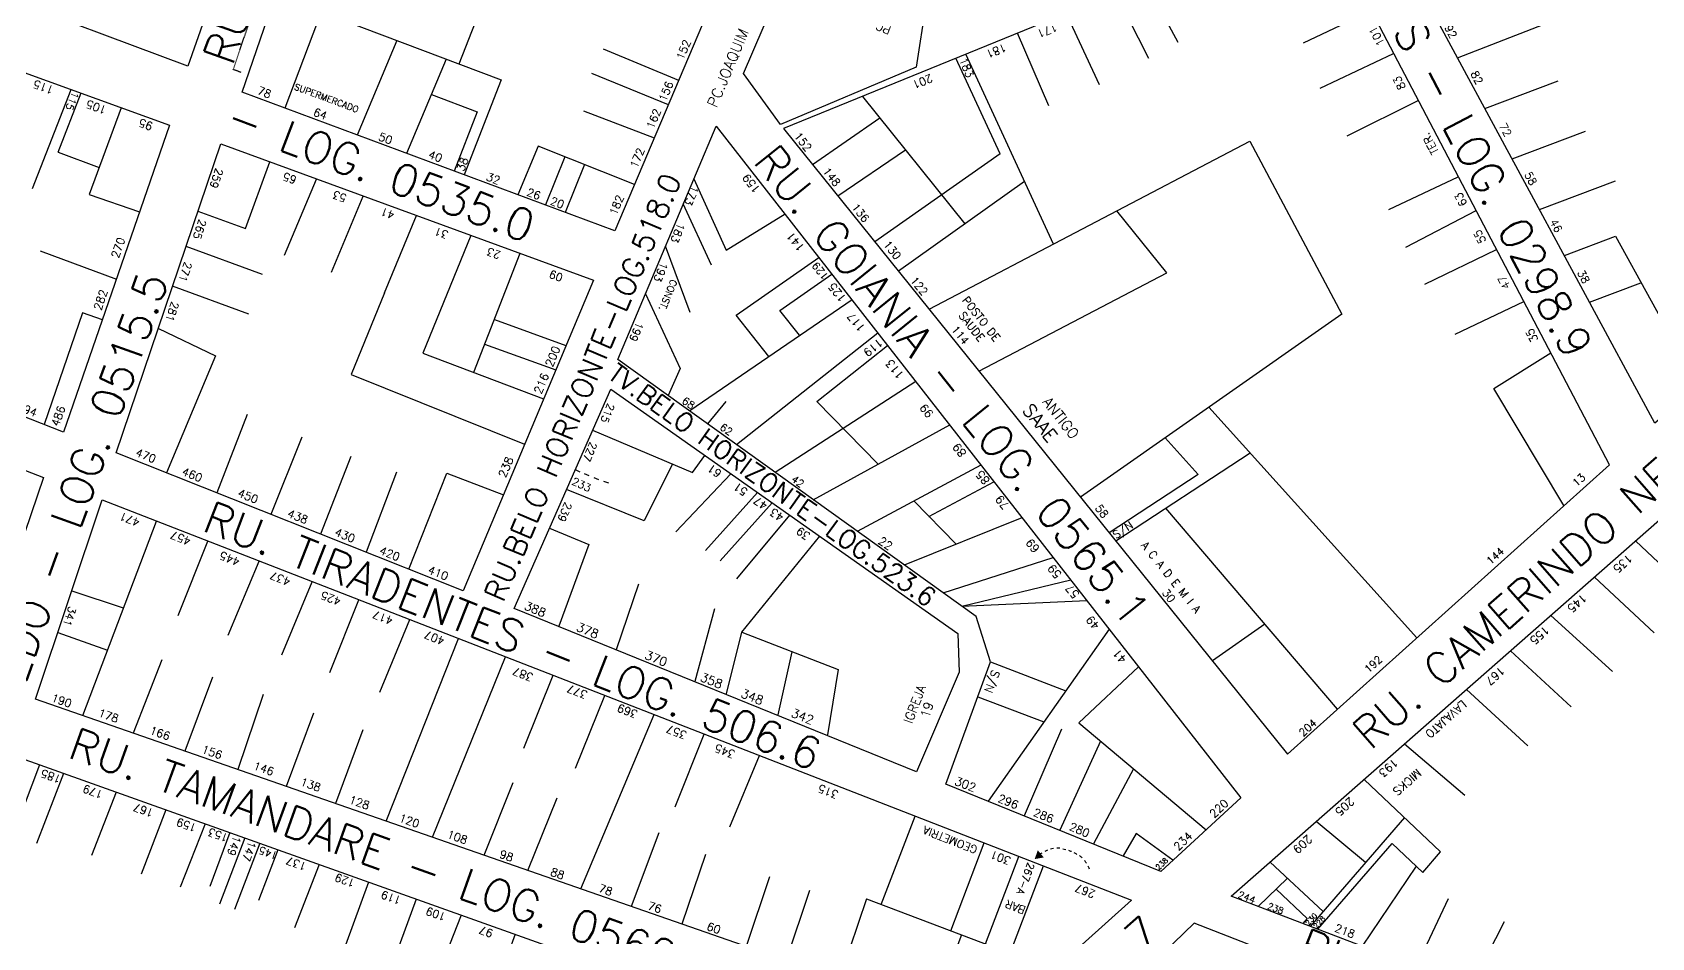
# Model space of a CAD drawing. Extents: x 714896 to 749292, y 8417558 to 8447149.
# Drawn here: x 738972 to 739277.6, y 8426079.9 to 8426250.7 of the extents above; entities that cross this region are included whole.
import ezdxf

# ---------------------------------------------------------------- set-up
doc = ezdxf.new("R2010")
doc.units = 0
doc.header["$MEASUREMENT"] = 0
doc.linetypes.add('ACAD_ISO03W100', pattern=[30, 12, -18])
for name, color, linetype in [('LOTE', 7, 'CONTINUOUS'), ('NUM-PORTA', 7, 'CONTINUOUS'), ('QUADRA', 6, 'CONTINUOUS'), ('TEXTO', 7, 'CONTINUOUS'), ('TEXTODERUA', 3, 'CONTINUOUS')]:
    doc.layers.add(name, color=color, linetype=linetype)
doc.styles.add('ROMANS', font='ROMANS.SHX', dxfattribs={"height": 1.5})

msp = doc.modelspace()

# ---------------------------------------------------------------- hatches: boundary and pattern name
at = {"layer": 'LOTE', "linetype": 'CONTINUOUS'}
msp.add_hatch(color=256, dxfattribs=at).paths.add_polyline_path([(739161.13, 8426094.69), (739162.86, 8426095.01), (739161.72, 8426096.35)])

# ---------------------------------------------------------------- linework, layer by layer
at = {"layer": 'LOTE', "color": 7}
for p, q in [((739052.52, 8426244.72, 525.23), (739067.23, 8426282.13, 524.74)), ((739181.98, 8426260.35, 520.81), (739188.14, 8426248.8, 522.41)), ((739017.91, 8426257.78, 524.76), (739060.46, 8426241.71, 525.46)), ((739176.43, 8426258.09, 520.81), (739182.62, 8426245.78, 522.08)), ((739240.94, 8426245.89, 525.38), (739274.41, 8426258.91, 525.31)), ((739173.34, 8426240.76, 521.89), (739167.1, 8426254.28, 520.81)), ((739211.84, 8426248.69, 524.13), (739224.61, 8426254.72, 527.36)), ((739025.8, 8426252.66, 524.9), (739019.61, 8426236.39, 524.64)), ((739040.79, 8426249.14, 525.13), (739033.29, 8426231.3, 524.64)), ((739163.83, 8426236.79, 521.71), (739157.87, 8426250.51, 520.81)), ((739050.1, 8426245.63, 525.21), (739042.62, 8426227.84, 524.64)), ((739079.69, 8426247.55, 525.78), (739093.93, 8426241.62, 527.07)), ((739154.61, 8426227.75, 521.78), (739146.28, 8426245.78, 520.81)), ((739164.67, 8426210.72, 522.74), (739148.13, 8426246.54, 520.81)), ((739215, 8426240.15, 524.31), (739228.82, 8426246.7, 527.36)), ((739077.48, 8426242.96, 525.76), (739092, 8426237.06, 527.07)), ((738972.01, 8426221.19, 523.07), (738979.3, 8426239.87, 525.37)), ((738976.87, 8426228.04, 525.37), (738981.2, 8426239.23, 525.37)), ((739047.29, 8426238.94, 524.5), (739055.96, 8426235.67, 524.64)), ((739060.46, 8426241.71, 525.46), (739053.47, 8426223.8, 524.64)), ((739246.1, 8426236.33, 1048.78), (739259.93, 8426241.54, 1048.66)), ((738988.72, 8426236.45, 525.37), (738982.71, 8426220.1, 522.59)), ((739075.99, 8426235.84, 525.75), (739089.33, 8426230.78, 527.07)), ((739128.63, 8426238.58, 520.81), (739147.97, 8426214.55, 521.43)), ((739220.08, 8426231.17, 524.54), (739233.51, 8426237.79, 527.36)), ((739055.96, 8426235.67, 525.15), (739051.59, 8426224.49, 524.64)), ((739131.92, 8426234.5, 521.07), (739119.21, 8426225.7, 520.81)), ((739141.2, 8426198.42, 520.81), (739201.76, 8426230.14, 523.18)), ((739201.76, 8426230.14, 523.18), (739219.07, 8426197.49, 523.33)), ((739251.26, 8426226.79, 1048.78), (739265.1, 8426232.01, 1048.53)), ((739067.44, 8426229.18, 525.35), (739063.61, 8426220.04, 524.64)), ((739085.6, 8426221.99, 527.07), (739067.44, 8426229.18, 525.35)), ((739072.47, 8426227.18, 525.51), (739068.8, 8426218.11, 524.64)), ((739136.77, 8426228.47, 521.51), (739124, 8426219.76, 520.81)), ((739154.61, 8426227.75, 521.78), (739130.94, 8426211.16, 520.81)), ((739012.21, 8426213.65, 521.68), (739016.8, 8426226.23, 521.87)), ((739076.19, 8426225.71, 525.51), (739072.54, 8426216.69, 524.64)), ((739019.55, 8426208.62, 521.62), (739025.63, 8426223, 521.87)), ((739096.79, 8426223.02, 519.02), (739102.89, 8426209.59, 519.47)), ((739159.21, 8426222.55, 521.99), (739135.42, 8426205.6, 520.81)), ((739227.97, 8426217.22, 524.69), (739241.06, 8426223.43, 527.36)), ((739256.41, 8426217.24, 1048.78), (739270.71, 8426222.67, 1048.4)), ((738982.71, 8426220.1, 522.59), (738992.23, 8426216.82, 521.56)), ((739028.44, 8426205.4, 521.55), (739034.44, 8426219.78, 521.87)), ((739100.17, 8426206.73, 519.64), (739094.82, 8426218.32, 519.02)), ((739003.24, 8426216.91, 521.87), (739012.21, 8426213.65, 521.68)), ((739038.44, 8426201.52, 521.45), (739044.49, 8426216.1, 521.87)), ((739102.89, 8426209.59, 519.47), (739114.03, 8426216.46, 518.76)), ((739231.19, 8426210.16, 524.63), (739244.43, 8426217.03, 527.36)), ((739054.74, 8426212.35, 521.87), (739045.67, 8426190.12, 521.23)), ((739261.1, 8426208.56, 1048.78), (739270.76, 8426212.23, 1048.52)), ((739270.76, 8426212.23, 524.92), (739286.32, 8426183.91, 523.4)), ((738973.49, 8426209.42, 522.18), (738987.85, 8426204.12, 521.56)), ((739015.4, 8426204.98, 521.59), (739001, 8426210.28, 521.87)), ((739064.01, 8426208.96, 521.87), (739055.21, 8426186.5, 520.99)), ((739096.15, 8426197.81, 520.04), (739091.45, 8426210.3, 519.02)), ((739234.77, 8426203.15, 524.56), (739248.26, 8426209.73, 527.36)), ((739104.79, 8426197.34, 519.81), (739120.39, 8426208.17, 518.77)), ((739150.62, 8426186.74, 520.81), (739186.05, 8426205.31, 520.81)), ((739012.86, 8426197.48, 521.59), (738998.46, 8426202.79, 521.87)), ((739113.02, 8426198.2, 519.42), (739122.85, 8426205.02, 518.77)), ((739265.85, 8426199.76, 1048.78), (739275.51, 8426203.43, 1048.52)), ((739038.44, 8426201.52, 521.45), (739032.14, 8426186.12, 521.35)), ((739087.69, 8426201.32, 519.02), (739094.22, 8426187.24, 520.67)), ((739096.03, 8426179.34, 521.08), (739126.69, 8426200.24, 518.76)), ((739240.47, 8426193.75, 524.49), (739253.45, 8426199.86, 527.36)), ((738981.47, 8426197.76, 521.68), (738974.24, 8426176.67, 519.92)), ((738985.2, 8426196.45, 521.56), (738981.47, 8426197.76, 521.68)), ((739059.23, 8426196.48, 521.05), (739072.69, 8426191.58, 520.04)), ((739219.07, 8426197.49, 523.33), (739169.78, 8426162.97, 520.81)), ((738995.77, 8426194.82, 521.87), (739006.53, 8426189.62, 521.61)), ((739104.88, 8426172.89, 523.46), (739131.56, 8426194, 518.76)), ((739045.67, 8426190.12, 521.23), (739068.46, 8426181.5, 520.04)), ((739057.29, 8426191.87, 521.05), (739070.75, 8426186.97, 520.04)), ((739120.03, 8426181.05, 519.02), (739133.33, 8426191.57, 518.76)), ((739247.8, 8426183.5, 524.35), (739258.54, 8426190.18, 527.36)), ((739006.53, 8426189.62, 521.61), (738997.32, 8426167.54, 521.56)), ((739094.22, 8426187.24, 520.67), (739091.95, 8426182.16, 523.4)), ((739032.14, 8426186.12, 521.35), (739064.89, 8426172.99, 520.04)), ((739112.16, 8426167.67, 523.46), (739138.71, 8426184.84, 518.76)), ((739102.88, 8426181.03, 520.78), (739099.42, 8426176.8, 523.41)), ((739260.97, 8426161.42, 520.62), (739247.8, 8426183.5, 524.35)), ((739012.5, 8426178.56, 521.5), (739006.82, 8426163.77, 521.56)), ((739194, 8426179.94, 524.81), (739233.23, 8426136.44, 520.62)), ((739077.72, 8426175.61, 523.93), (739096.57, 8426167.65, 522.1)), ((739119.36, 8426162.5, 523.47), (739145.12, 8426176.63, 518.76)), ((739022.87, 8426174.31, 521.4), (739016.97, 8426159.73, 521.56)), ((739185.75, 8426174.16, 524.9), (739191.99, 8426167.24, 524.23)), ((739032.08, 8426170.63, 521.3), (739026.35, 8426156, 521.56)), ((739092.73, 8426169.14, 522.23), (739087.47, 8426158.51, 522.76)), ((739096.57, 8426167.65, 522.1), (739098.88, 8426170.85, 521.77)), ((739127.67, 8426156.54, 523.47), (739151.01, 8426169.08, 518.76)), ((739201.8, 8426171.29, 522.44), (739176.47, 8426154.68, 520.81)), ((739040.7, 8426167.69, 521.15), (739034.96, 8426152.57, 521.56)), ((739043.02, 8426149.37, 521.56), (739050.18, 8426167.53, 520.89)), ((739050.18, 8426167.53, 520.89), (739060.88, 8426163.43, 520.04)), ((739103.8, 8426167.38, 521.77), (739093.42, 8426156.43, 522.56)), ((739141.17, 8426159.31, 521.23), (739153.43, 8426165.89, 518.76)), ((739191.99, 8426167.24, 524.23), (739175.21, 8426156.24, 520.8)), ((739087.47, 8426158.51, 522.76), (739072.81, 8426164.45, 523.93)), ((739108.81, 8426163.86, 521.77), (739098.99, 8426152.89, 522.44)), ((739111.62, 8426161.91, 521.77), (739101.79, 8426150.94, 522.44)), ((739114.88, 8426159.6, 521.77), (739104.86, 8426147.59, 522.38)), ((739218.28, 8426122.97, 520.62), (739185.91, 8426160.87, 521.42)), ((738981.49, 8426121.76, 520.28), (738995.42, 8426158.46, 518.99)), ((739069.59, 8426157.12, 523.93), (739077.02, 8426154.07, 523.28)), ((739136.54, 8426150.19, 523.47), (739158.77, 8426159.13, 518.76)), ((738999.52, 8426140.62, 518.72), (739005.12, 8426154.69, 518.99)), ((739077.02, 8426154.07, 523.28), (739071.36, 8426138.61, 523.93)), ((739105.9, 8426137.52, 522.67), (739120.56, 8426155.6, 521.77)), ((739285.83, 8426144.07, 520.77), (739274.54, 8426154.73, 519.91)), ((739008.94, 8426136.94, 518.91), (739014.77, 8426150.93, 518.99)), ((739143.84, 8426144.95, 523.48), (739164.64, 8426151.61, 518.76)), ((739147.36, 8426142.42, 523.48), (739167.93, 8426147.39, 518.76)), ((739278.04, 8426137.39, 520.66), (739266.77, 8426147.91, 519.91)), ((738979.42, 8426145.3, 517.12), (738989.16, 8426142.07, 518.36)), ((739019.07, 8426133.24, 519.02), (739024.81, 8426147.03, 518.99)), ((739082.23, 8426134.22, 523.93), (739086.42, 8426146.64, 523.01)), ((739028.13, 8426129.9, 519.08), (739033.59, 8426143.62, 518.99)), ((739097.09, 8426128.23, 523.93), (739100.77, 8426141.98, 522.68)), ((739147.36, 8426142.42, 523.48), (739171, 8426143.47, 518.76)), ((739037.55, 8426126.21, 519.13), (739043.24, 8426139.87, 518.99)), ((739175.21, 8426138.07), (739152.33, 8426105.62)), ((739204.57, 8426139.03, 521.32), (739194.67, 8426132.1, 520.81)), ((739270.15, 8426130.08, 520.59), (739258.51, 8426140.66, 519.91)), ((738976.79, 8426137.44, 517.12), (738986.15, 8426134.13, 518.54)), ((739038.78, 8426101.84, 520.28), (739052.43, 8426136.3, 518.99)), ((739102.95, 8426125.86, 523.93), (739105.9, 8426137.52, 522.67)), ((739105.9, 8426137.52, 522.67), (739124.03, 8426130.49, 522.15)), ((738996.4, 8426132.26, 518.92), (738991.03, 8426118.44, 520.28)), ((739047.47, 8426098.82, 520.28), (739061.25, 8426132.87, 518.99)), ((739112.72, 8426121.92, 523.93), (739115.35, 8426133.81, 522.45)), ((739152.81, 8426131.9, 521.2), (739167.02, 8426126.46, 518.76)), ((739262.36, 8426123.39, 520.51), (739250.9, 8426133.97, 519.91)), ((739005.96, 8426129, 519.11), (739000.79, 8426115.05, 520.28)), ((739064.75, 8426115.64, 519.25), (739070.27, 8426129.37, 518.99)), ((739124.03, 8426130.49, 522.15), (739122.04, 8426118.16, 523.93)), ((739180.75, 8426130.97, 518.76), (739169.45, 8426120.39, 520.18)), ((739254.21, 8426116.05, 520.45), (739242.64, 8426126.71, 519.91)), ((739015.53, 8426125.73, 519.23), (739010.76, 8426111.58, 520.28)), ((739074.51, 8426111.85, 0.26), (739080.03, 8426125.58)), ((739150.4, 8426125.33, 521.2), (739162.86, 8426120.56, 519.06)), ((739025.02, 8426122.25, 519.31), (739019.88, 8426108.41, 520.28)), ((739075.48, 8426089.07, 520.28), (739089.34, 8426121.95, 518.99)), ((739169.45, 8426120.39, 520.18), (739193.48, 8426100.22, 518.76)), ((739034.38, 8426119.05, 519.35), (739029.22, 8426105.16, 520.28)), ((739093.27, 8426104.56, 519.25), (739098.78, 8426118.28, 518.99)), ((739166.2, 8426119.22, 520.25), (739159.17, 8426102.85, 518.76)), ((739173.58, 8426116.93, 519.93), (739165.85, 8426100.14, 518.76)), ((739103.61, 8426100.78, 519.24), (739109.23, 8426114.22, 518.99)), ((739242.32, 8426106.69, 520.36), (739230.9, 8426116.4, 519.91)), ((738973.33, 8426112.49, 517.21), (738966.32, 8426093.78, 516.19)), ((738977.9, 8426110.86, 517.21), (738972.76, 8426097.65, 516.16)), ((739179.79, 8426111.71, 519.64), (739172.21, 8426097.55, 518.76)), ((739057.23, 8426095.42, 520.28), (739062.75, 8426109.14, 520.02)), ((739237.71, 8426096.06, 520.52), (739223.28, 8426109.71, 519.91)), ((738987.81, 8426107.33, 517.21), (738983.17, 8426095.37, 516.47)), ((739065.51, 8426092.54), (739071.03, 8426106.26, -0.26)), ((738997.18, 8426103.99, 517.2), (738992.5, 8426091.86, 516.6)), ((739004.62, 8426101.34, 517.2), (738999.87, 8426089.37, 516.68)), ((739132.17, 8426086.13, 519.22), (739138.58, 8426102.82, 518.99)), ((739230.9, 8426102.51, 520.24), (739213.14, 8426082, 519.91)), ((739223.57, 8426094.05, 520.23), (739214.26, 8426101.79, 519.91)), ((739009.27, 8426099.69, 517.2), (739005.49, 8426089.53, 516.79)), ((739012.09, 8426098.68, 517.2), (739007.31, 8426086.22, 516.75)), ((739090.22, 8426099.67, 519.42), (739085.02, 8426085.76, 520.28)), ((739180.3, 8426099.49, 519.21), (739177.81, 8426095.28, 518.76)), ((739187.22, 8426094.46, 518.76), (739180.3, 8426099.49, 519.21)), ((739014.92, 8426097.67, 517.2), (739010.14, 8426085.21, 516.75)), ((739018.31, 8426096.47, 517.2), (739014.64, 8426086.87, 516.86)), ((739098.99, 8426095.53, 519.45), (739094.58, 8426082.43, 520.28)), ((739145.28, 8426081.18, 519.08), (739151.63, 8426097.75, 518.99)), ((739151.84, 8426078.7, 518.97), (739158.15, 8426095.21, 518.99)), ((739214.54, 8426081.46, 519.91), (739228.6, 8426097.62, 520.24)), ((739234.39, 8426092.14, 520.48), (739228.6, 8426097.62, 520.24)), ((739234.39, 8426092.14, 520.48), (739237.71, 8426096.06, 520.52)), ((739026.13, 8426093.68, 517.2), (739021.44, 8426081.75, 516.82)), ((739156.51, 8426076.93, 518.97), (739162.81, 8426093.4, 518.99)), ((739215.58, 8426084.81, 520.24), (739205.55, 8426094.14, 519.91)), ((739233.12, 8426093.34, 520.31), (739222.92, 8426078.26, 519.91)), ((739035.44, 8426090.36, 517.2), (739031.06, 8426078.45, 516.87)), ((739111.11, 8426091.37, 519.42), (739106.66, 8426078.23, 520.28)), ((739203.32, 8426085.75, 519.91), (739208.85, 8426091.07, 520.02)), ((739044.43, 8426087.16, 517.2), (739039.99, 8426075.1, 516.91)), ((739118.67, 8426088.75, 519.42), (739114.22, 8426075.61, 520.28)), ((739129.4, 8426087.18, 519.22), (739124.27, 8426072.11, 520.28)), ((739129.4, 8426087.18, 520.46), (739164.75, 8426073.82, 518.19)), ((739212.57, 8426083.51, 520.21), (739206.68, 8426088.99, 520.02)), ((739239.15, 8426087.22, 520.3), (739233.15, 8426074.35, 519.91)), ((739052.9, 8426084.14, 517.2), (739048.18, 8426072.15, 516.94)), ((739212.57, 8426083.51, 520.21), (739211.73, 8426082.53, 519.91)), ((739063.08, 8426080.51, 517.2), (739058.67, 8426068.31, 516.99)), ((739147.32, 8426080.41, 519.04), (739141.89, 8426065.98, 520.28)), ((739249.71, 8426082.83, 520.36), (739243.37, 8426070.45, 519.91))]:
    msp.add_line(p, q, dxfattribs=at)
at = {"layer": 'LOTE', "color": 7, "ltscale": 0.1}
for p, q in [((739074.45, 8426168.17, 523.93), (739075.28, 8426167.78, 523.75)), ((739076.13, 8426167.41, 523.6), (739077.02, 8426167.05, 523.47)), ((739077.92, 8426166.69, 523.36), (739078.84, 8426166.34, 523.26)), ((739079.77, 8426165.99, 523.17), (739080.72, 8426165.65, 523.09))]:
    msp.add_line(p, q, dxfattribs=at)
at = {"layer": 'LOTE', "color": 7, "linetype": 'ACAD_ISO03W100', "ltscale": 0.005, "flags": 128}
msp.add_lwpolyline([(739011.38, 8426243.12), (739009.88, 8426243.64), (739014.69, 8426257.66), (739016.62, 8426257.01)], dxfattribs=at)
at = {"layer": 'LOTE', "color": 7, "flags": 128}
for points, elevation in [([(738976.87, 8426228.04), (738984.58, 8426225.19)], 525.37), ([(739110.99, 8426189.54), (739104.79, 8426197.34)], 518.76), ([(739116.73, 8426193.53), (739113.02, 8426198.2)], 518.77)]:
    msp.add_lwpolyline(points, dxfattribs=dict(at, elevation=elevation))
at = {"layer": 'LOTE', "color": 7, "linetype": 'CONTINUOUS', "flags": 128}
for points, elevation in [([(739186.05, 8426205.31), (739176.64, 8426216.98)], 520.81), ([(739120.03, 8426181.05), (739131.59, 8426169.21)], 519.02), ([(739138.36, 8426162.28), (739146.33, 8426154.13)], 519.02)]:
    msp.add_lwpolyline(points, dxfattribs=dict(at, elevation=elevation))
at = {"layer": 'LOTE', "ltscale": 0.1}
for centre, radius, start, end in [((739165.91, 8426090.41), 6.41, 122.1084, 127.6002), ((739165.81, 8426090.44), 6.34, 110.8873, 115.6309), ((739165.75, 8426090.46), 6.31, 99.893, 104.8559), ((739165.69, 8426090.47), 6.29, 88.4398, 93.4729), ((739165.66, 8426090.3), 6.29, 77.8237, 82.8865), ((739165.66, 8426090.3), 6.29, 67.0942, 72.3457), ((739165.66, 8426090.3), 6.29, 57.2443, 62.0404), ((739165.58, 8426090.46), 6.34, 44.5718, 50.7317), ((739165.55, 8426090.44), 6.37, 32.9002, 38.4686), ((739165.51, 8426090.41), 6.42, 22.038, 27.4174)]:
    msp.add_arc(centre, radius, start, end, dxfattribs=at)
at = {"layer": 'QUADRA', "color": 6}
for points in [[(738946.22, 8426325.48), (739020.58, 8426299.02), (739001.35, 8426244.31), (738927.17, 8426272.05), (738946.22, 8426325.48)], [(739224.07, 8426277.12), (739310.97, 8426312.15), (739359.57, 8426246.32), (739278.17, 8426176.95), (739224.07, 8426277.12)], [(739030.75, 8426295.23), (739105.3, 8426268.47), (739081.88, 8426213.22), (739011.59, 8426239.37), (739030.75, 8426295.23)], [(739208.86, 8426114.49), (739269.62, 8426169.09), (739214.73, 8426273.72), (739113.73, 8426232.5), (739208.86, 8426114.49)], [(739115.59, 8426264.75), (739140.59, 8426255.94), (739138.77, 8426244.13), (739113.19, 8426233.26), (739106.18, 8426242.91), (739115.59, 8426264.75)], [(739007.53, 8426229.62), (739077.86, 8426203.91), (739053.28, 8426145.29), (738987.83, 8426171.32), (739007.53, 8426229.62)], [(738898.9, 8426195.86), (738974.12, 8426166.68), (738961.14, 8426128.68), (738884.76, 8426156.68), (738898.9, 8426195.86)], [(739198.22, 8426087.69), (739311.71, 8426187.38), (739365.35, 8426122.18), (739285.96, 8426054.18), (739198.22, 8426087.69)], [(739146.86, 8426129.98), (739138.84, 8426111.17), (739062.94, 8426142), (739081.13, 8426183.35), (739081.13, 8426183.35), (739146.63, 8426137.28), (739146.86, 8426129.98)], [(738985.16, 8426162.45), (739179.39, 8426086.96), (739152.08, 8426062.44), (738972.58, 8426124.87), (738985.16, 8426162.45)], [(738967.93, 8426114.42), (739079.78, 8426074.56), (739137.22, 8426054.4), (739134.59, 8426045.69), (739086.57, 8426004.05), (738979.55, 8426045.02), (738947.19, 8426057.06), (738967.93, 8426114.42)]]:
    msp.add_lwpolyline(points, close=True, dxfattribs=at)
at = {"layer": 'QUADRA', "color": 6, "linetype": 'CONTINUOUS'}
for points in [[(738903.1, 8426204.67), (738923.51, 8426260.13), (738997.88, 8426233.19), (738977.89, 8426175.23), (738903.1, 8426204.67)], [(739152.81, 8426131.9), (739150.12, 8426140.45), (739082.48, 8426188.94), (739101.01, 8426232.96), (739101.01, 8426232.96), (739200.04, 8426106.25), (739184.96, 8426092.38), (739144.35, 8426108.8), (739152.81, 8426131.9)], [(739357.3, 8426017.82), (739191.22, 8426082.59), (739183.49, 8426075.09), (739341.38, 8425976.82), (739357.3, 8426017.82)]]:
    msp.add_lwpolyline(points, close=True, dxfattribs=at)

# ---------------------------------------------------------------- texts
at = {"layer": 'NUM-PORTA', "color": 7, "style": 'ROMANS'}
for s, height, rotation, p in [('171', 1.506, 202.3087, (739165.05, 8426252.44)), ('101', 1.506, 117.6164, (739227.25, 8426248.57)), ('92', 1.478, 298.3562, (739238.41, 8426251.59, 523.4)), ('152', 1.491, 67.0802, (739094.81, 8426245.34)), ('181', 1.506, 202.3051, (739155.39, 8426248.6)), ('183', 1.506, 292.349, (739146.85, 8426245.52)), ('201', 1.506, 202.349, (739141.49, 8426242.83)), ('83', 1.506, 117.6164, (739231.2, 8426240.32)), ('82', 1.478, 298.3269, (739243.32, 8426242.89, 523.4)), ('115', 1.525, 160.0205, (738976.2, 8426240.39)), ('115', 1.4, 248.17, (738979.55, 8426239.65)), ('78', 1.505, 339.2402, (739014.31, 8426239.11)), ('156', 1.491, 67.0776, (739091.5, 8426237.49)), ('105', 1.525, 160.0057, (738986.17, 8426236.62)), ('64', 1.509, 339.5307, (739024.86, 8426235.03)), ('162', 1.491, 67.0961, (739089.19, 8426232.33)), ('95', 1.526, 159.9563, (738994.87, 8426233.54)), ('72', 1.478, 298.3297, (739248.72, 8426233.05, 523.4)), ('50', 1.51, 339.5624, (739037.17, 8426230.4)), ('152', 1.493, 307.9407, (739115.65, 8426231.07)), ('40', 1.51, 339.5569, (739046.56, 8426227.02)), ('38', 1.5, 69.5569, (739053.42, 8426224.32)), ('172', 1.491, 67.1232, (739086.07, 8426224.93)), ('259', 1.478, 251.5948, (739006.62, 8426225.16)), ('65', 1.483, 159.664, (739022, 8426223.39)), ('32', 1.51, 339.5631, (739057.49, 8426222.83)), ('159', 1.518, 128.1584, (739109.44, 8426221.09)), ('148', 1.49, 308.6088, (739121.05, 8426224.44)), ('58', 1.478, 298.3899, (739253.49, 8426223.86, 523.4)), ('53', 1.483, 159.729, (739031.43, 8426219.95)), ('26', 1.51, 339.5585, (739065.13, 8426219.93)), ('173', 1.465, 247.3527, (739096.45, 8426221.88)), ('41', 1.483, 159.771, (739040.48, 8426216.77)), ('20', 1.51, 339.5585, (739069.58, 8426218.27)), ('182', 1.495, 67.4107, (739082.19, 8426216.03)), ('136', 1.489, 308.7145, (739126.49, 8426217.65)), ('63', 1.506, 117.6291, (739242.8, 8426218.33)), ('265', 1.478, 251.4644, (739003.47, 8426215.55)), ('46', 1.478, 298.4033, (739258.26, 8426214.94, 523.4)), ('270', 1.53, 70.9623, (738988.26, 8426207.93)), ('31', 1.484, 159.7775, (739050.64, 8426213.07)), ('183', 1.468, 247.5806, (739093.82, 8426214.84)), ('141', 1.522, 128.6486, (739117.83, 8426210.08)), ('55', 1.506, 117.6093, (739246.37, 8426211.32)), ('23', 1.486, 159.7201, (739060.51, 8426209.23)), ('130', 1.489, 308.704, (739132.5, 8426210.61)), ('271', 1.478, 251.4644, (739000.76, 8426207.51)), ('09', 1.492, 159.5572, (739072.25, 8426204.98)), ('193', 1.468, 247.5806, (739090.63, 8426207.46)), ('129', 1.4, 128.7735, (739122.33, 8426204.69)), ('38', 1.478, 298.4033, (739263.45, 8426205.33, 523.4)), ('125', 1.524, 128.7735, (739125.69, 8426200.54)), ('122', 1.489, 308.7749, (739137.56, 8426203.86)), ('47', 1.505, 117.6005, (739250.98, 8426202.67)), ('282', 1.53, 70.953, (738984.95, 8426198.1)), ('281', 1.478, 251.4573, (738998.3, 8426200)), ('117', 1.526, 128.9428, (739129.28, 8426194.93)), ('199', 1.46, 247.1885, (739086.02, 8426196.19)), ('114', 1.489, 308.7749, (739145.31, 8426194.6)), ('35', 1.505, 117.5606, (739256.22, 8426192.68)), ('200', 1.549, 67.2888, (739070.12, 8426187.4)), ('119', 1.528, 219.0606, (739131.71, 8426193.02)), ('113', 1.528, 129.0606, (739136.57, 8426186.05)), ('216', 1.549, 67.2888, (739067.99, 8426182.3)), ('68', 1.39, 326.3116, (739094.43, 8426180.82)), ('494', 1.52, 338.5054, (738968.9, 8426179.5)), ('486', 1.522, 70.5105, (738976.95, 8426176.18)), ('215', 1.458, 247.8212, (739080.58, 8426180.83)), ('99', 1.528, 128.9974, (739142.12, 8426178.73)), ('62', 1.391, 326.3777, (739101.58, 8426175.85)), ('470', 1.509, 338.0917, (738991.32, 8426170.83)), ('227', 1.451, 246.7728, (739077.29, 8426173.54)), ('89', 1.535, 129.5548, (739148.35, 8426171.34)), ('238', 1.549, 67.2611, (739061.28, 8426166.51)), ('61', 1.498, 144.7716, (739102.21, 8426167.78)), ('460', 1.514, 338.2702, (739000.07, 8426167.23)), ('233', 1.45, 335.3763, (739073.63, 8426165.46)), ('42', 1.386, 322.4791, (739115.07, 8426166.13)), ('85', 1.542, 130.0179, (739152.79, 8426166.17)), ('13', 1.435, 42.6357, (739263.4, 8426164.86)), ('450', 1.515, 338.301, (739010.61, 8426163.17)), ('51', 1.499, 144.8033, (739107.12, 8426164.32)), ('47', 1.501, 144.8225, (739110.88, 8426161.7)), ('79', 1.542, 130.0179, (739156.44, 8426161.49)), ('471', 1.509, 158.6282, (738992.44, 8426158.78)), ('438', 1.516, 338.3139, (739019.99, 8426159.32)), ('239', 1.455, 246.7726, (739072.54, 8426162.18)), ('43', 1.501, 144.8225, (739113.97, 8426159.53)), ('58', 1.488, 308.7639, (739172.43, 8426160.85)), ('457', 1.512, 158.7087, (739002.06, 8426155.24)), ('430', 1.516, 338.3214, (739028.89, 8426155.79)), ('39', 1.501, 144.8681, (739118.93, 8426155.99)), ('S/N', 1.488, 33.783, (739176.48, 8426155.05, 521.3)), ('420', 1.517, 338.3258, (739037.34, 8426152.33)), ('22', 1.542, 325.8656, (739131.46, 8426154.36)), ('69', 1.544, 129.8713, (739162.19, 8426153.3)), ('144', 1.428, 42.2518, (739247.16, 8426150.13)), ('445', 1.512, 158.7091, (739011.31, 8426151.37)), ('135', 1.544, 221.3441, (739273.11, 8426152.33)), ('437', 1.512, 158.7175, (739020.85, 8426147.62)), ('410', 1.518, 338.3373, (739046.48, 8426148.66)), ('59', 1.555, 130.5054, (739166.32, 8426148.47)), ('425', 1.512, 158.7217, (739030.39, 8426143.88)), ('57', 1.549, 130.0877, (739169.7, 8426144.69)), ('30', 1.488, 308.7639, (739185.05, 8426144.92)), ('145', 1.544, 221.3445, (739264.48, 8426144.87)), ('341', 1.469, 251.5633, (738978.93, 8426142.5)), ('417', 1.513, 158.732, (739040.21, 8426140.26)), ('388', 1.607, 337.41, (739064.66, 8426141.88)), ('378', 1.662, 338.0841, (739074.48, 8426137.84)), ('49', 1.545, 130.0329, (739173.54, 8426138.76)), ('155', 1.544, 221.3426, (739257.4, 8426138.82)), ('407', 1.513, 158.7326, (739049.96, 8426136.44)), ('370', 1.668, 338.1613, (739087.4, 8426132.56)), ('41', 1.544, 130.0651, (739178.63, 8426132.43)), ('192', 1.429, 42.3833, (739224.14, 8426129.7)), ('387', 1.512, 158.7208, (739066.65, 8426129.56)), ('358', 1.669, 338.2162, (739097.85, 8426128.38)), ('S/N', 1.59, 249.1608, (739153.13, 8426130.54)), ('167', 1.544, 221.3691, (739249.01, 8426131.13)), ('377', 1.513, 158.7306, (739076.89, 8426126.27)), ('348', 1.67, 338.2707, (739105.54, 8426125.31)), ('190', 1.505, 340.544, (738975.44, 8426124.53)), ('178', 1.51, 340.7136, (738984.29, 8426121.68)), ('369', 1.513, 158.7306, (739086.36, 8426122.61)), ('342', 1.67, 338.4124, (739115.03, 8426121.61)), ('19', 1.746, 72.0372, (739141.17, 8426121.16)), ('357', 1.513, 158.7287, (739095.63, 8426118.65)), ('204', 1.431, 42.5886, (739211.79, 8426117.72)), ('166', 1.512, 340.7507, (738993.99, 8426118.37)), ('156', 1.512, 340.777, (739003.82, 8426114.79)), ('345', 1.513, 158.7243, (739104.75, 8426115.05)), ('185', 1.5, 160.1351, (738977.56, 8426110.37)), ('146', 1.512, 340.7695, (739013.58, 8426111.68)), ('193', 1.544, 221.3938, (739228.87, 8426113.79)), ('179', 1.499, 160.1566, (738985.47, 8426107.48)), ('138', 1.512, 340.7717, (739022.43, 8426108.66)), ('315', 1.513, 158.7124, (739124.25, 8426107.42)), ('302', 1.59, 339.1608, (739145.87, 8426108.78)), ('167', 1.499, 160.149, (738995.03, 8426103.98)), ('128', 1.513, 340.7819, (739031.63, 8426105.29)), ('296', 1.533, 337.6621, (739154.03, 8426105.57)), ('220', 1.52, 43.2329, (739194.99, 8426102.37)), ('205', 1.544, 221.4446, (739220.63, 8426106.49)), ('159', 1.499, 160.1663, (739003.14, 8426101.17)), ('120', 1.513, 340.7902, (739041.04, 8426101.85)), ('286', 1.516, 337.443, (739160.71, 8426102.94)), ('280', 1.511, 337.2152, (739167.51, 8426100.26)), ('153', 1.497, 160.2204, (739009.11, 8426099.29)), ('149', 1.498, 250.2057, (739010.01, 8426099.26)), ('108', 1.513, 340.7881, (739050.1, 8426098.76)), ('234', 1.514, 44.1867, (739188.25, 8426096.19)), ('209', 1.545, 222.208, (739212.64, 8426099.39)), ('147', 1.498, 250.2057, (739012.84, 8426098.26)), ('145', 1.41, 160.6509, (739018.46, 8426095.93)), ('98', 1.513, 340.7992, (739059.99, 8426095.02)), ('301', 1.511, 158.6335, (739156.77, 8426094.94)), ('137', 1.498, 160.1719, (739023.86, 8426093.89)), ('88', 1.513, 340.7992, (739069.61, 8426091.67)), ('267-A', 1.4, 249.2604, (739159.86, 8426094.18)), ('238', 0.993, 42.6309, (739184.51, 8426092.58)), ('129', 1.498, 160.1884, (739033.03, 8426090.74)), ('78', 1.513, 340.7952, (739078.69, 8426088.58)), ('267', 1.51, 158.5265, (739172.75, 8426088.66)), ('119', 1.498, 160.1347, (739041.74, 8426087.49)), ('76', 1.513, 340.7961, (739087.97, 8426085.29)), ('244', 1.31, 338.1806, (739199.36, 8426087.49)), ('238', 1.2, 338.8232, (739204.94, 8426085.38)), ('109', 1.499, 160.2164, (739050.2, 8426084.39)), ('230', 1, 48.0574, (739212.83, 8426082.04, -0.01)), ('228', 1, 47.9637, (739214.35, 8426081.48, -0.01)), ('97', 1.5, 160.2042, (739059.06, 8426081.26)), ('60', 1.513, 340.7945, (739099.11, 8426081.38)), ('218', 1.507, 338.6113, (739217.59, 8426081.13))]:
    msp.add_text(s, height=height, rotation=rotation, dxfattribs=at).set_placement(p)
at = {"layer": 'TEXTO', "style": 'ROMANS'}
for s, height, rotation, p in [('PC. JOAQUIM', 1.5597, 158.9142, (739134.15, 8426251.7)), ('SUPERMERCADO', 1.2, 339.6123, (739021.29, 8426239.94)), ('TER.', 1.506, 117.6068, (739237.42, 8426228.13)), ('POSTO DE ', 1.5, 308.1093, (739147.34, 8426200.12)), ('SAUDE', 1.5, 308.1093, (739146.69, 8426197.24)), ('ANTIGO', 1.984, 308.1093, (739162.49, 8426180.89)), (' SAAE', 2.481, 308.5125, (739157.63, 8426180.65)), ('IGREJA', 1.702, 69.0365, (739137.95, 8426120.11)), ('LAVAJATO', 1.544, 221.3754, (739241.8, 8426124.78)), ('MICKS', 1.544, 221.3754, (739233.24, 8426111.82)), ('GEOMETRIA', 1.5, 158.6335, (739150.48, 8426097.05)), ('BAR', 1.511, 158.6335, (739159.57, 8426085.65))]:
    msp.add_text(s, height=height, rotation=rotation, dxfattribs=at).set_placement(p)
at = {"layer": 'TEXTO', "color": 7, "style": 'ROMANS'}
for s, height, rotation, p in [('CONST.', 1.3, 247.5806, (739092.52, 8426204.17)), ('A C A D E M I A', 1.4884, 308.7639, (739181.1, 8426153.85, 0.12))]:
    msp.add_text(s, height=height, rotation=rotation, dxfattribs=at).set_placement(p)
at = {"layer": 'TEXTODERUA', "style": 'ROMANS'}
for s, height, rotation, p in [('RU. ALOISIO AZEVEDO - LOG. 0515.5', 6, 70.3862, (739009.74, 8426244.14)), ('SANTOS - LOG. 0298.9', 6, 297.7843, (739216.83, 8426273.22)), ('PC.JOAQUIM D.SOUZA', 2, 67.1312, (739101.09, 8426236.32)), (' - LOG. 0535.0', 6, 339.3727, (739004.15, 8426233.88)), ('RU. GOIANIA - LOG. 0565.1', 6, 308.7783, (739107.82, 8426226.28)), ('RU.BELO HORIZONTE-LOG.518.0', 4, 67.1312, (739060.85, 8426143)), ('RU. CAMERINDO NEVES - LOG. 0285.7', 6, 41.289, (739224.46, 8426115.09)), ('RU. ALOISIO AZEVEDO - LOG. 0515.5', 6, 70.3862, (738946.79, 8426060.83)), ('TV.BELO HORIZONTE-LOG.523.6', 3.5, 324.3455, (739080.3, 8426185.55)), ('RU. TIRADENTES - LOG. 506.6', 6, 338.5052, (739003.75, 8426156.77)), ('RU. TAMANDARE - LOG. 0560.0', 6, 340.2245, (738978.39, 8426113.95)), ('RU. CAMERINDO NEVES - LOG. 0285.7', 6, 41.289, (739066.9, 8425975.89)), ('RU. TIRADENTES - LOG. 506.6', 6, 338.5052, (739210.43, 8426076.18))]:
    msp.add_text(s, height=height, rotation=rotation, dxfattribs=at).set_placement(p)

doc.saveas('drawing.dxf')
